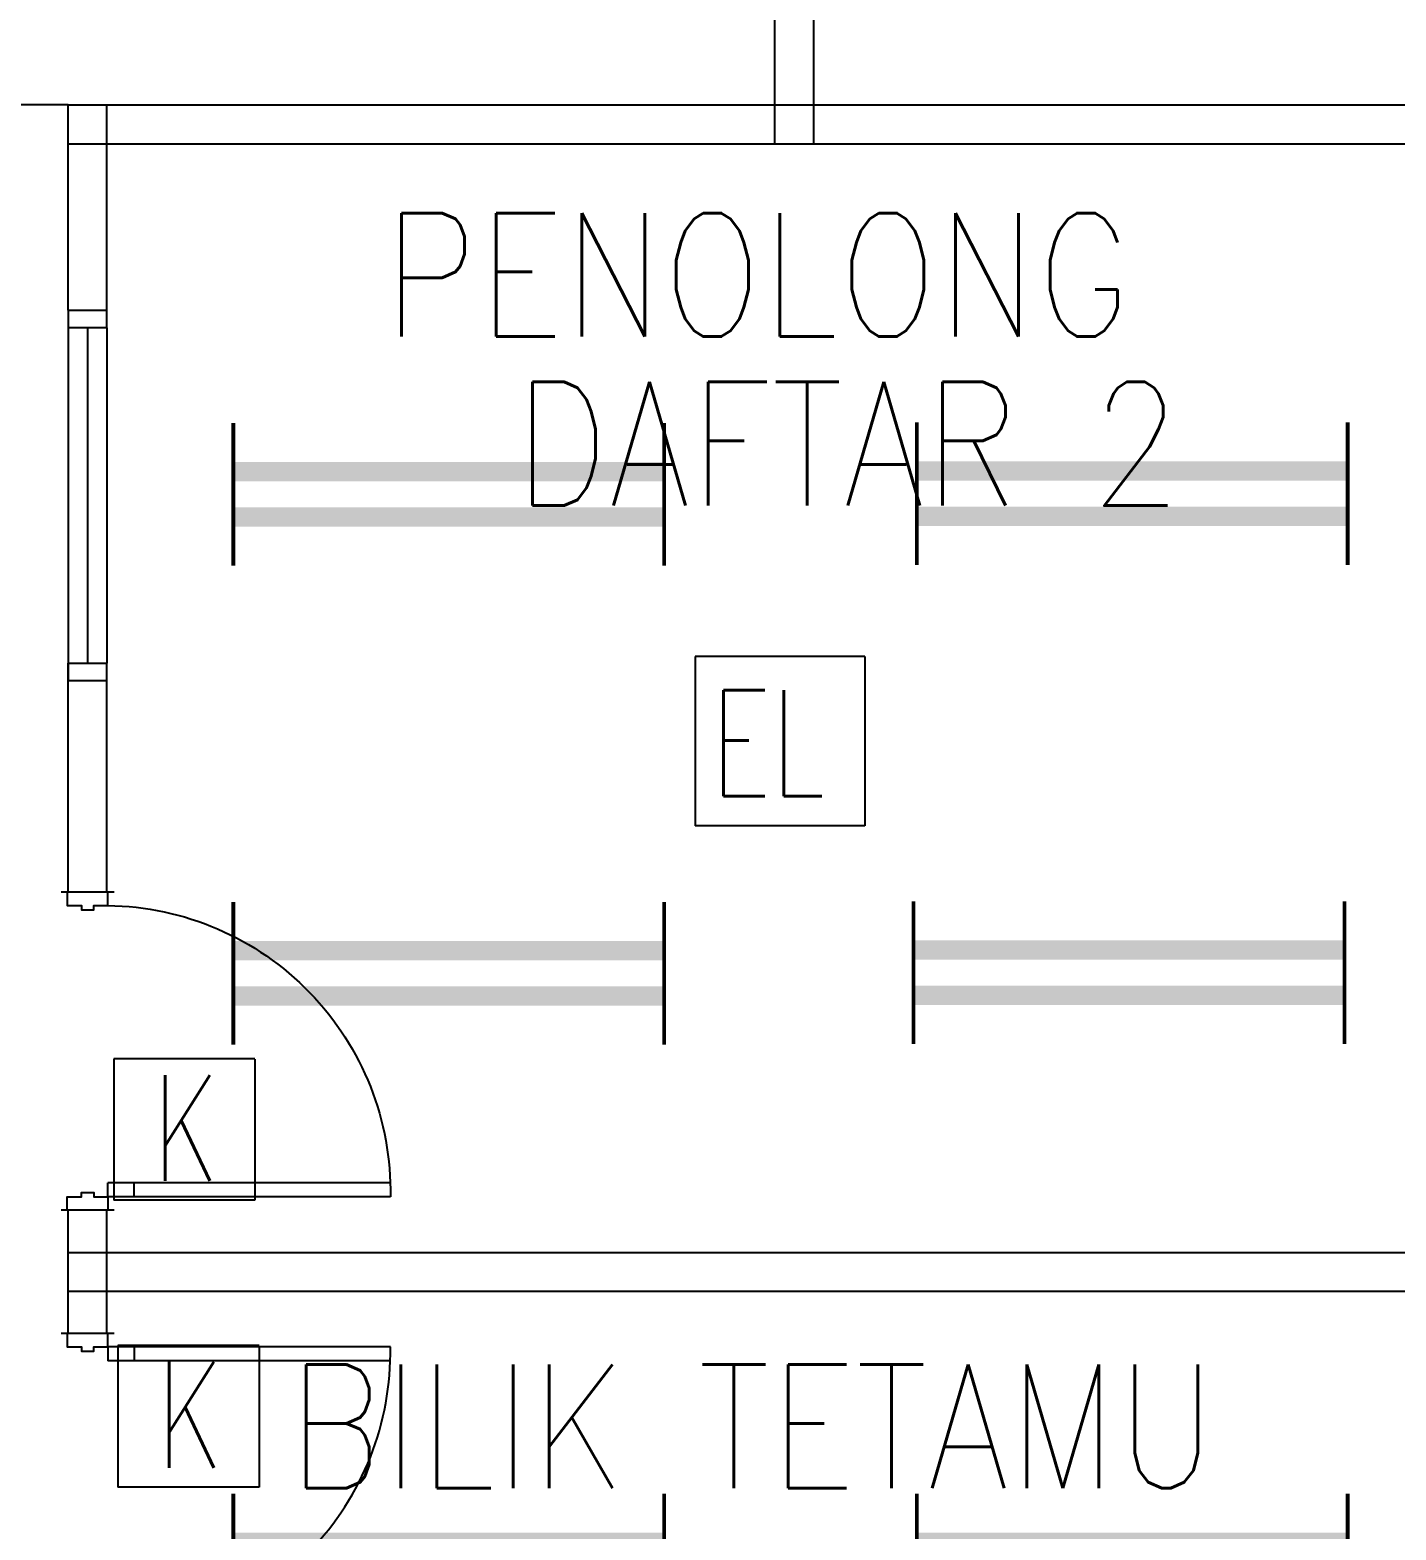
# Model space of a CAD drawing. Header units: inches. Extents: x 16928 to 514628, y -1471 to 241387.
# Drawn here: x 63051 to 66918, y 40204 to 44453 of the extents above; entities that cross this region are included whole.
import ezdxf
from ezdxf.enums import TextEntityAlignment as Align

# ---------------------------------------------------------------- set-up
doc = ezdxf.new("R2010")
doc.units = ezdxf.units.IN
doc.header["$MEASUREMENT"] = 0
for name, color, linetype in [('DR', 9, 'Continuous'), ('dxt_text', 4, 'Continuous'), ('ELECT', 6, 'Continuous'), ('FITTING', 8, 'Continuous'), ('LIGHT', 4, 'Continuous'), ('partition', 8, 'Continuous'), ('WIN', 9, 'Continuous')]:
    doc.layers.add(name, color=color, linetype=linetype)
doc.layers.add('t3', color=8, linetype='Continuous', lineweight=25)
doc.layers.add('windoor', color=8, linetype='Continuous', lineweight=18)
doc.styles.add('LAILA', font='romans.shx', dxfattribs={"width": 0.85})
doc.styles.add('ROMANS', font='ROMANS', dxfattribs={"width": 0.7})

# ---------------------------------------------------------------- blocks, each defined once
blk = doc.blocks.new('D900')
at = {"layer": 'DR'}
for p, q in [((37.5, 915), (37.5, 115)), ((77.5, 915), (77.5, 115)), ((37.5, 190), (77.5, 190)), ((37.5, 115), (77.5, 115))]:
    blk.add_line(p, q, dxfattribs=at)
at = {"layer": 'DR', "color": 3}
for p, q in [((0, 132.5), (0, -17.5)), ((900, 132.5), (900, -17.5)), ((900, 115), (900, 0))]:
    blk.add_line(p, q, dxfattribs=at)
at = {"layer": 'DR'}
for points in [[(0, 0), (37.5, 0), (37.5, 40), (50, 40), (50, 75), (37.5, 75), (37.5, 115), (0, 115)], [(900, 0), (862.5, 0), (862.5, 40), (850, 40), (850, 75), (862.5, 75), (862.5, 115), (900, 115)]]:
    blk.add_lwpolyline(points, dxfattribs=at)
at = {"layer": 'DR', "color": 8}
blk.add_arc((51.9, 104.3), 810.7, 0.7553, 91.0145, dxfattribs=at)
blk = doc.blocks.new('1 X 8W EL')
at = {"layer": 'ELECT', "color": 6}
for p, q in [((-240, 240), (-240, -240)), ((240, 240), (-240, 240)), ((240, 240), (240, -240)), ((240, -240), (-240, -240))]:
    blk.add_line(p, q, dxfattribs=at)
at = {"layer": 'ELECT', "color": 6, "style": 'ROMANS', "width": 0.7}
blk.add_text('EL', height=300, dxfattribs=at).set_placement((-196.2, -155.6))
blk = doc.blocks.new('YBC 2X36')
at = {"layer": 'FITTING', "color": 3}
for points, const_width in [([(-610, 200.9), (-610, -74.3)], 10.9), ([(610, 200.9), (610, -84.2)], 10.9), ([(-610, 63.3), (610, 63.3)], 54.6), ([(-610, 72.1), (-610, -203.2)], 10.9), ([(610, 72.1), (610, -203.2)], 10.9), ([(-610, -65.5), (610, -65.5)], 54.6)]:
    blk.add_lwpolyline(points, dxfattribs=dict(at, const_width=const_width))
blk = doc.blocks.new('1 X 8W KELUAR')
at = {"layer": 'ELECT', "color": 5}
for p, q in [((-160, 161), (-160, -240)), ((240, 161), (-160, 161)), ((240, 160), (240, -240)), ((240, -240), (-160, -240))]:
    blk.add_line(p, q, dxfattribs=at)
at = {"layer": 'ELECT', "color": 5, "style": 'ROMANS', "width": 0.7}
blk.add_text('K', height=300, dxfattribs=at).set_placement((-50.3, -185.3))

msp = doc.modelspace()

# ---------------------------------------------------------------- linework, layer by layer
at = {"layer": 'LIGHT'}
msp.add_line((63158.6, 44240.5), (59268.6, 44240.5), dxfattribs=at)
at = {"layer": 'partition'}
for p, q in [((65158.6, 49110.5), (65158.6, 44130.5)), ((65268.6, 49110.5), (65268.6, 44130.5)), ((63158.6, 44240.5), (67138.6, 44240.5)), ((63158.6, 43659.2), (63158.6, 44240.5)), ((63268.6, 43659.2), (63268.6, 44240.5)), ((63158.6, 44130.5), (67138.6, 44130.5)), ((63158.6, 42010.5), (63158.6, 42659.2)), ((63268.6, 42010.5), (63268.6, 42659.2)), ((63158.6, 40760.5), (63158.6, 41110.5)), ((63268.6, 40760.5), (63268.6, 41110.5)), ((63158.6, 40990.5), (67138.6, 40990.5)), ((63158.6, 40880.5), (67138.6, 40880.5))]:
    msp.add_line(p, q, dxfattribs=at)
at = {"layer": 'WIN'}
for p, q in [((63158.6, 43659.2), (63158.6, 43609.2)), ((63268.6, 43609.2), (63268.6, 43659.2)), ((63158.6, 43609.2), (63158.6, 42659.2)), ((63213.6, 43609.2), (63213.6, 42659.2)), ((63268.6, 43609.2), (63268.6, 42659.2)), ((63158.6, 42659.2), (63158.6, 42609.2)), ((63268.6, 42609.2), (63268.6, 42659.2))]:
    msp.add_line(p, q, dxfattribs=at)
for points in [[(63158.6, 43659.2), (63268.6, 43659.2)], [(63268.6, 43609.2), (63158.6, 43609.2)], [(63158.6, 42659.2), (63268.6, 42659.2)], [(63268.6, 42609.2), (63158.6, 42609.2)]]:
    msp.add_lwpolyline(points, dxfattribs=at)

# ---------------------------------------------------------------- block references
at = {"layer": 'dxt_text'}
for name, p in [('YBC 2X36', (64236.3, 43138.7)), ('YBC 2X36', (66171.3, 43140.4)), ('1 X 8W EL', (65174.1, 42438.6)), ('YBC 2X36', (64236.3, 41782.1)), ('YBC 2X36', (66162.2, 41783.8)), ('1 X 8W KELUAR', (63447.7, 41378.1)), ('1 X 8W KELUAR', (63459.3, 40565.7)), ('YBC 2X36', (64236.3, 40105.9)), ('YBC 2X36', (66171.3, 40105.9))]:
    msp.add_blockref(name, p, dxfattribs=at)
at = {"layer": 'windoor', "xscale": -1, "rotation": 270}
msp.add_blockref('D900', (63156.1, 41110.5), dxfattribs=at)
at = {"layer": 'windoor', "rotation": 270}
msp.add_blockref('D900', (63156.1, 40760.5), dxfattribs=at)

# ---------------------------------------------------------------- texts
at = {"layer": 't3', "style": 'LAILA', "width": 0.85}
for s, p in [('PENOLONG', (64051.7, 43934.3)), ('DAFTAR 2', (64422.4, 43455.8)), ('BILIK TETAMU', (63781.5, 40672.7))]:
    msp.add_text(s, height=350, dxfattribs=at).set_placement(p, align=Align.TOP_LEFT)

doc.saveas('drawing.dxf')
